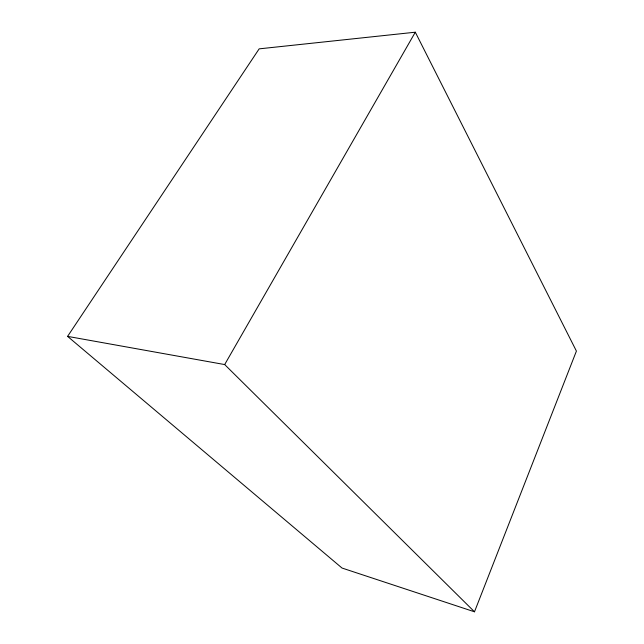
<?xml version="1.0" encoding="UTF-8"?>
<svg xmlns="http://www.w3.org/2000/svg" width="644" height="644" viewBox="0 0 644 644"><rect width="100%" height="100%" fill="white"/><g stroke="black" fill="none" stroke-linecap="round" stroke-linejoin="round"><path stroke-width="0.97" d="M474.491 611.8L576.412 351.085L415.308 32.2L259.162 48.855L67.588 336.377L342.036 568.048L474.491 611.8L224.676 364.56L67.588 336.377M224.676 364.56L415.308 32.2"/></g></svg>
